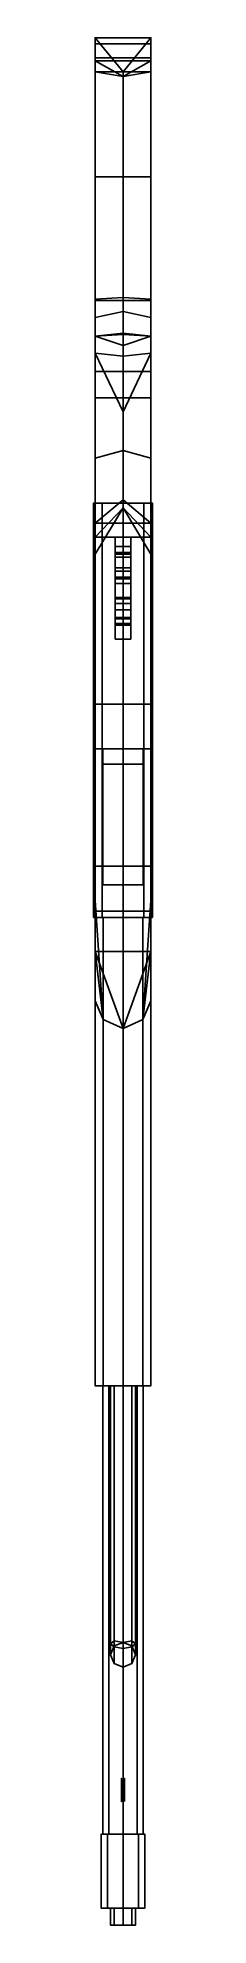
# Model space of a CAD drawing. Extents: x -0.02 to 0.02, y -1.28 to -0.06.
import ezdxf

# ---------------------------------------------------------------- set-up
doc = ezdxf.new("R2010")
doc.units = 0
doc.layers.get('0').update_dxf_attribs({"linetype": 'CONTINUOUS'})

msp = doc.modelspace()

# ---------------------------------------------------------------- linework, layer by layer
for points in [[(-0.018, -0.067, 0.159), (-0.018, -0.063, 0.188), (0.018, -0.063, 0.188), (0.018, -0.067, 0.159)], [(-0.018, -0.076, 0.105), (-0.018, -0.085, 0.183), (-0.018, -0.063, 0.188), (-0.018, -0.067, 0.159)], [(-0.018, -0.063, 0.188), (0, -0.085, 0.19), (0, -0.085, 0.19), (0.018, -0.063, 0.188)], [(-0.018, -0.085, 0.183), (0, -0.085, 0.19), (0, -0.085, 0.19), (-0.018, -0.063, 0.188)], [(0.018, -0.067, 0.159), (0.018, -0.076, 0.105), (-0.018, -0.076, 0.105), (-0.018, -0.067, 0.159)], [(0, -0.085, 0.19), (0.018, -0.085, 0.183), (0.018, -0.085, 0.183), (0.018, -0.063, 0.188)], [(0.018, -0.063, 0.188), (0.018, -0.085, 0.183), (0.018, -0.076, 0.105), (0.018, -0.067, 0.159)], [(0.018, -0.076, 0.105), (0.018, -0.078, 0.07), (-0.018, -0.078, 0.07), (-0.018, -0.076, 0.105)], [(-0.018, -0.078, 0.07), (-0.018, -0.085, 0.073), (-0.018, -0.085, 0.183), (-0.018, -0.076, 0.105)], [(0.018, -0.078, 0.07), (0, -0.088, 0.069), (0, -0.088, 0.069), (-0.018, -0.078, 0.07)], [(0, -0.088, 0.069), (-0.018, -0.085, 0.073), (-0.018, -0.085, 0.073), (-0.018, -0.078, 0.07)], [(-0.018, -0.085, 0.073), (-0.018, -0.232, 0.134), (-0.018, -0.153, 0.188), (-0.018, -0.085, 0.183)], [(-0.018, -0.085, 0.183), (-0.018, -0.153, 0.188), (0, -0.153, 0.195), (0, -0.085, 0.19)], [(0, -0.088, 0.069), (0, -0.231, 0.126), (-0.018, -0.232, 0.134), (-0.018, -0.085, 0.073)], [(0.018, -0.085, 0.073), (0, -0.088, 0.069), (0, -0.088, 0.069), (0.018, -0.078, 0.07)], [(0, -0.085, 0.19), (0, -0.153, 0.195), (0.018, -0.153, 0.188), (0.018, -0.085, 0.183)], [(0.018, -0.085, 0.073), (0.018, -0.232, 0.134), (0, -0.231, 0.126), (0, -0.088, 0.069)], [(0.018, -0.085, 0.183), (0.018, -0.085, 0.073), (0.018, -0.078, 0.07), (0.018, -0.076, 0.105)], [(0.018, -0.153, 0.188), (0.018, -0.232, 0.134), (0.018, -0.085, 0.073), (0.018, -0.085, 0.183)], [(-0.018, -0.232, 0.134), (-0.018, -0.244, 0.134), (-0.018, -0.233, 0.192), (-0.018, -0.153, 0.188)], [(-0.018, -0.153, 0.188), (-0.018, -0.233, 0.192), (0, -0.233, 0.2), (0, -0.153, 0.195)], [(0, -0.153, 0.195), (0, -0.233, 0.2), (0.018, -0.233, 0.192), (0.018, -0.153, 0.188)], [(0.018, -0.233, 0.192), (0.018, -0.244, 0.134), (0.018, -0.232, 0.134), (0.018, -0.153, 0.188)], [(0, -0.231, 0.126), (0, -0.24, 0.126), (-0.018, -0.244, 0.134), (-0.018, -0.232, 0.134)], [(0.018, -0.232, 0.134), (0.018, -0.244, 0.134), (0, -0.24, 0.126), (0, -0.231, 0.126)], [(-0.018, -0.244, 0.134), (-0.018, -0.256, 0.122), (-0.018, -0.256, 0.192), (-0.018, -0.233, 0.192)], [(-0.018, -0.233, 0.192), (-0.018, -0.256, 0.192), (0, -0.254, 0.2), (0, -0.233, 0.2)], [(0, -0.24, 0.126), (0, -0.255, 0.115), (-0.018, -0.256, 0.122), (-0.018, -0.244, 0.134)], [(0, -0.233, 0.2), (0, -0.254, 0.2), (0.018, -0.256, 0.192), (0.018, -0.233, 0.192)], [(0.018, -0.244, 0.134), (0.018, -0.256, 0.122), (0, -0.255, 0.115), (0, -0.24, 0.126)], [(0.018, -0.256, 0.192), (0.018, -0.256, 0.122), (0.018, -0.244, 0.134), (0.018, -0.233, 0.192)], [(-0.018, -0.256, 0.192), (-0.018, -0.256, 0.192), (0, -0.262, 0.196), (0, -0.254, 0.2)], [(0, -0.255, 0.115), (0, -0.269, 0.115), (-0.018, -0.267, 0.122), (-0.018, -0.256, 0.122)], [(-0.018, -0.256, 0.122), (-0.018, -0.267, 0.122), (-0.018, -0.279, 0.176), (-0.018, -0.256, 0.192)], [(-0.018, -0.256, 0.192), (-0.018, -0.279, 0.176), (0, -0.279, 0.182), (0, -0.262, 0.196)], [(0, -0.262, 0.196), (0, -0.262, 0.196), (0.018, -0.256, 0.192), (0, -0.254, 0.2)], [(0.018, -0.256, 0.122), (0.018, -0.267, 0.122), (0, -0.269, 0.115), (0, -0.255, 0.115)], [(0, -0.262, 0.196), (0, -0.279, 0.182), (0.018, -0.279, 0.176), (0.018, -0.256, 0.192)], [(0.018, -0.279, 0.176), (0.018, -0.267, 0.122), (0.018, -0.256, 0.122), (0.018, -0.256, 0.192)], [(-0.018, -0.267, 0.122), (-0.018, -0.335, 0.155), (-0.018, -0.296, 0.176), (-0.018, -0.279, 0.176)], [(0, -0.269, 0.115), (0, -0.269, 0.115), (0, -0.305, 0.137), (-0.018, -0.267, 0.122)], [(0, -0.33, 0.146), (-0.018, -0.335, 0.155), (-0.018, -0.267, 0.122), (0, -0.305, 0.137)], [(0.018, -0.267, 0.122), (0.018, -0.267, 0.122), (0, -0.305, 0.137), (0, -0.269, 0.115)], [(0.018, -0.335, 0.155), (0, -0.33, 0.146), (0, -0.305, 0.137), (0.018, -0.267, 0.122)], [(0.018, -0.296, 0.176), (0.018, -0.335, 0.155), (0.018, -0.267, 0.122), (0.018, -0.279, 0.176)], [(-0.018, -0.279, 0.176), (-0.018, -0.296, 0.176), (0, -0.296, 0.182), (0, -0.279, 0.182)], [(0, -0.279, 0.182), (0, -0.296, 0.182), (0.018, -0.296, 0.176), (0.018, -0.279, 0.176)], [(-0.018, -0.335, 0.155), (-0.018, -0.397, 0.168), (-0.018, -0.377, 0.2), (-0.018, -0.296, 0.176)], [(-0.018, -0.296, 0.176), (-0.018, -0.377, 0.2), (0, -0.362, 0.2), (0, -0.296, 0.182)], [(0, -0.296, 0.182), (0, -0.362, 0.2), (0.018, -0.377, 0.2), (0.018, -0.296, 0.176)], [(0.018, -0.377, 0.2), (0.018, -0.397, 0.168), (0.018, -0.335, 0.155), (0.018, -0.296, 0.176)], [(0, -0.367, 0.157), (-0.018, -0.397, 0.168), (-0.018, -0.335, 0.155), (0, -0.33, 0.146)], [(0.018, -0.397, 0.168), (0, -0.367, 0.157), (0, -0.33, 0.146), (0.018, -0.335, 0.155)], [(-0.0134, -0.364, 0.2254), (-0.019, -0.364, 0.212), (-0.019, -0.632, 0.212), (-0.0134, -0.632, 0.2254)], [(-0.019, -0.364, 0.212), (-0.0134, -0.364, 0.1986), (-0.0134, -0.632, 0.1986), (-0.019, -0.632, 0.212)], [(0.0134, -0.364, 0.1986), (-0.019, -0.364, 0.212), (-0.0134, -0.364, 0.2254), (0.019, -0.364, 0.212)], [(0, -0.364, 0.193), (-0.0134, -0.364, 0.1986), (-0.019, -0.364, 0.212), (0.0134, -0.364, 0.1986)], [(0, -0.362, 0.2), (-0.018, -0.377, 0.2), (0.018, -0.377, 0.2), (0, -0.362, 0.2)], [(0, -0.364, 0.231), (-0.0134, -0.364, 0.2254), (-0.0134, -0.632, 0.2254), (0, -0.632, 0.231)], [(-0.0134, -0.364, 0.1986), (0, -0.364, 0.193), (0, -0.632, 0.193), (-0.0134, -0.632, 0.1986)], [(0.019, -0.364, 0.212), (-0.0134, -0.364, 0.2254), (0, -0.364, 0.231), (0.0134, -0.364, 0.2254)], [(0.0134, -0.364, 0.2254), (0, -0.364, 0.231), (0, -0.632, 0.231), (0.0134, -0.632, 0.2254)], [(0, -0.364, 0.193), (0.0134, -0.364, 0.1986), (0.0134, -0.632, 0.1986), (0, -0.632, 0.193)], [(0.019, -0.364, 0.212), (0.0134, -0.364, 0.2254), (0.0134, -0.632, 0.2254), (0.019, -0.632, 0.212)], [(0.0134, -0.364, 0.1986), (0.019, -0.364, 0.212), (0.019, -0.632, 0.212), (0.0134, -0.632, 0.1986)], [(0, -0.367, 0.157), (-0.018, -0.386, 0.159), (-0.018, -0.397, 0.168), (0, -0.367, 0.157)], [(0, -0.367, 0.157), (0.018, -0.386, 0.159), (-0.018, -0.386, 0.159), (0, -0.367, 0.157)], [(-0.018, -0.397, 0.168), (-0.018, -0.621, 0.168), (-0.018, -0.628, 0.2), (-0.018, -0.377, 0.2)], [(-0.018, -0.377, 0.2), (-0.018, -0.628, 0.2), (0.018, -0.628, 0.2), (0.018, -0.377, 0.2)], [(0.018, -0.397, 0.168), (0.018, -0.386, 0.159), (0, -0.367, 0.157)], [(0.018, -0.628, 0.2), (0.018, -0.621, 0.168), (0.018, -0.397, 0.168), (0.018, -0.377, 0.2)], [(-0.018, -0.386, 0.159), (-0.018, -0.494, 0.159), (-0.018, -0.494, 0.168), (-0.018, -0.397, 0.168)], [(0.018, -0.386, 0.159), (0.018, -0.494, 0.159), (-0.018, -0.494, 0.159), (-0.018, -0.386, 0.159)], [(-0.005, -0.392, 0.144), (-0.005, -0.397, 0.144), (-0.005, -0.408, 0.159), (-0.005, -0.386, 0.159)], [(0.005, -0.386, 0.159), (0.005, -0.392, 0.144), (-0.005, -0.392, 0.144), (-0.005, -0.386, 0.159)], [(0.005, -0.408, 0.159), (0.005, -0.397, 0.144), (0.005, -0.392, 0.144), (0.005, -0.386, 0.159)], [(0.018, -0.494, 0.168), (0.018, -0.494, 0.159), (0.018, -0.386, 0.159), (0.018, -0.397, 0.168)], [(-0.005, -0.397, 0.144), (-0.005, -0.392, 0.144), (-0.005, -0.396, 0.129), (-0.005, -0.399, 0.132)], [(-0.005, -0.396, 0.129), (-0.005, -0.392, 0.144), (0.005, -0.392, 0.144), (0.005, -0.396, 0.129)], [(-0.005, -0.399, 0.132), (-0.005, -0.396, 0.129), (-0.005, -0.406, 0.125), (-0.005, -0.406, 0.128)], [(-0.005, -0.406, 0.125), (-0.005, -0.396, 0.129), (0.005, -0.396, 0.129), (0.005, -0.406, 0.125)], [(-0.005, -0.408, 0.159), (-0.005, -0.397, 0.144), (0.005, -0.397, 0.144), (0.005, -0.408, 0.159)], [(0.005, -0.399, 0.132), (0.005, -0.397, 0.144), (-0.005, -0.397, 0.144), (-0.005, -0.399, 0.132)], [(0.005, -0.406, 0.128), (0.005, -0.399, 0.132), (-0.005, -0.399, 0.132), (-0.005, -0.406, 0.128)], [(0.005, -0.396, 0.129), (0.005, -0.392, 0.144), (0.005, -0.397, 0.144), (0.005, -0.399, 0.132)], [(0.005, -0.406, 0.125), (0.005, -0.396, 0.129), (0.005, -0.399, 0.132), (0.005, -0.406, 0.128)], [(0.005, -0.426, 0.128), (0.005, -0.406, 0.128), (-0.005, -0.406, 0.128), (-0.005, -0.426, 0.128)], [(-0.005, -0.406, 0.128), (-0.005, -0.406, 0.125), (-0.005, -0.429, 0.125), (-0.005, -0.426, 0.128)], [(-0.005, -0.429, 0.125), (-0.005, -0.406, 0.125), (0.005, -0.406, 0.125), (0.005, -0.429, 0.125)], [(0.005, -0.412, 0.159), (0.005, -0.413, 0.151), (-0.005, -0.413, 0.151), (-0.005, -0.412, 0.159)], [(-0.005, -0.413, 0.151), (-0.005, -0.416, 0.146), (-0.005, -0.425, 0.159), (-0.005, -0.412, 0.159)], [(-0.005, -0.413, 0.135), (-0.005, -0.416, 0.134), (-0.005, -0.416, 0.146), (-0.005, -0.413, 0.151)], [(0.005, -0.413, 0.151), (0.005, -0.413, 0.135), (-0.005, -0.413, 0.135), (-0.005, -0.413, 0.151)], [(0.005, -0.413, 0.135), (0.005, -0.416, 0.134), (-0.005, -0.416, 0.134), (-0.005, -0.413, 0.135)], [(0.005, -0.429, 0.125), (0.005, -0.406, 0.125), (0.005, -0.406, 0.128), (0.005, -0.426, 0.128)], [(0.005, -0.425, 0.159), (0.005, -0.416, 0.146), (0.005, -0.413, 0.151), (0.005, -0.412, 0.159)], [(0.005, -0.416, 0.146), (0.005, -0.416, 0.134), (0.005, -0.413, 0.135), (0.005, -0.413, 0.151)], [(-0.005, -0.425, 0.159), (-0.005, -0.416, 0.146), (0.005, -0.416, 0.146), (0.005, -0.425, 0.159)], [(-0.005, -0.416, 0.146), (-0.005, -0.416, 0.134), (0.005, -0.416, 0.134), (0.005, -0.416, 0.146)], [(-0.005, -0.426, 0.128), (-0.005, -0.429, 0.125), (-0.005, -0.442, 0.134), (-0.005, -0.438, 0.137)], [(0.005, -0.438, 0.137), (0.005, -0.426, 0.128), (-0.005, -0.426, 0.128), (-0.005, -0.438, 0.137)], [(0.005, -0.442, 0.134), (0.005, -0.429, 0.125), (0.005, -0.426, 0.128), (0.005, -0.438, 0.137)], [(-0.005, -0.442, 0.134), (-0.005, -0.429, 0.125), (0.005, -0.429, 0.125), (0.005, -0.442, 0.134)], [(-0.005, -0.439, 0.148), (-0.005, -0.443, 0.148), (-0.005, -0.452, 0.159), (-0.005, -0.433, 0.159)], [(0.005, -0.433, 0.159), (0.005, -0.439, 0.148), (-0.005, -0.439, 0.148), (-0.005, -0.433, 0.159)], [(0.005, -0.439, 0.148), (0.005, -0.438, 0.137), (-0.005, -0.438, 0.137), (-0.005, -0.439, 0.148)], [(-0.005, -0.438, 0.137), (-0.005, -0.442, 0.134), (-0.005, -0.443, 0.148), (-0.005, -0.439, 0.148)], [(0.005, -0.452, 0.159), (0.005, -0.443, 0.148), (0.005, -0.439, 0.148), (0.005, -0.433, 0.159)], [(0.005, -0.443, 0.148), (0.005, -0.442, 0.134), (0.005, -0.438, 0.137), (0.005, -0.439, 0.148)], [(-0.005, -0.443, 0.148), (-0.005, -0.442, 0.134), (0.005, -0.442, 0.134), (0.005, -0.443, 0.148)], [(-0.005, -0.452, 0.159), (-0.005, -0.443, 0.148), (0.005, -0.443, 0.148), (0.005, -0.452, 0.159)], [(-0.018, -0.494, 0.149), (-0.018, -0.523, 0.15), (-0.018, -0.523, 0.168), (-0.018, -0.494, 0.168)], [(0.018, -0.494, 0.149), (0.018, -0.523, 0.15), (-0.018, -0.523, 0.15), (-0.018, -0.494, 0.149)], [(0.018, -0.523, 0.168), (0.018, -0.523, 0.15), (0.018, -0.494, 0.149), (0.018, -0.494, 0.168)], [(-0.018, -0.523, 0.15), (-0.018, -0.599, 0.161), (-0.018, -0.599, 0.168), (-0.018, -0.523, 0.168)], [(-0.013, -0.523, 0.132), (-0.013, -0.599, 0.143), (-0.013, -0.599, 0.161), (-0.013, -0.523, 0.15)], [(0.013, -0.523, 0.15), (0.013, -0.523, 0.132), (-0.013, -0.523, 0.132), (-0.013, -0.523, 0.15)], [(-0.013, -0.533, 0.081), (-0.013, -0.611, 0.098), (-0.013, -0.599, 0.143), (-0.013, -0.523, 0.132)], [(0.013, -0.523, 0.132), (0.013, -0.533, 0.081), (-0.013, -0.533, 0.081), (-0.013, -0.523, 0.132)], [(0.013, -0.599, 0.161), (0.013, -0.599, 0.143), (0.013, -0.523, 0.132), (0.013, -0.523, 0.15)], [(0.013, -0.599, 0.143), (0.013, -0.611, 0.098), (0.013, -0.533, 0.081), (0.013, -0.523, 0.132)], [(0.018, -0.599, 0.168), (0.018, -0.599, 0.161), (0.018, -0.523, 0.15), (0.018, -0.523, 0.168)], [(0.013, -0.533, 0.081), (0.013, -0.611, 0.098), (-0.013, -0.611, 0.098), (-0.013, -0.533, 0.081)], [(-0.018, -0.599, 0.161), (-0.018, -0.654, 0.162), (-0.018, -0.621, 0.168), (-0.018, -0.599, 0.168)], [(0.018, -0.599, 0.161), (0.018, -0.654, 0.162), (-0.018, -0.654, 0.162), (-0.018, -0.599, 0.161)], [(-0.013, -0.599, 0.161), (-0.013, -0.599, 0.143), (0.013, -0.599, 0.143), (0.013, -0.599, 0.161)], [(-0.013, -0.599, 0.143), (-0.013, -0.611, 0.098), (0.013, -0.611, 0.098), (0.013, -0.599, 0.143)], [(0.018, -0.621, 0.168), (0.018, -0.654, 0.162), (0.018, -0.599, 0.161), (0.018, -0.599, 0.168)], [(-0.018, -0.654, 0.162), (-0.0127, -0.698, 0.1763), (-0.0127, -0.698, 0.1763), (-0.018, -0.621, 0.168)], [(-0.0127, -0.698, 0.1763), (-0.018, -0.686, 0.189), (-0.018, -0.686, 0.189), (-0.018, -0.621, 0.168)], [(-0.018, -0.686, 0.189), (-0.018, -0.632, 0.203), (-0.018, -0.632, 0.203), (-0.018, -0.621, 0.168)], [(-0.018, -0.632, 0.203), (-0.018, -0.628, 0.2), (-0.018, -0.628, 0.2), (-0.018, -0.621, 0.168)], [(0.018, -0.621, 0.168), (0.0127, -0.698, 0.1763), (0.0127, -0.698, 0.1763), (0.018, -0.654, 0.162)], [(0.018, -0.621, 0.168), (0.018, -0.686, 0.189), (0.018, -0.686, 0.189), (0.0127, -0.698, 0.1763)], [(0.018, -0.621, 0.168), (0.018, -0.632, 0.203), (0.018, -0.632, 0.203), (0.018, -0.686, 0.189)], [(0.018, -0.621, 0.168), (0.018, -0.628, 0.2), (0.018, -0.628, 0.2), (0.018, -0.632, 0.203)], [(0.0134, -0.632, 0.2254), (-0.019, -0.632, 0.212), (-0.0134, -0.632, 0.1986), (0.019, -0.632, 0.212)], [(0, -0.632, 0.231), (-0.0134, -0.632, 0.2254), (-0.019, -0.632, 0.212), (0.0134, -0.632, 0.2254)], [(-0.018, -0.628, 0.2), (-0.018, -0.632, 0.203), (0.018, -0.632, 0.203), (0.018, -0.628, 0.2)], [(-0.0127, -0.632, 0.223), (-0.018, -0.632, 0.203), (-0.018, -0.935, 0.203), (-0.0127, -0.935, 0.2157)], [(-0.018, -0.632, 0.203), (-0.018, -0.686, 0.189), (-0.018, -0.935, 0.189), (-0.018, -0.935, 0.203)], [(-0.018, -0.632, 0.203), (-0.0169, -0.632, 0.207), (0.0169, -0.632, 0.207), (0.018, -0.632, 0.203)], [(0.019, -0.632, 0.212), (-0.0134, -0.632, 0.1986), (0, -0.632, 0.193), (0.0134, -0.632, 0.1986)], [(0, -0.632, 0.228), (-0.0127, -0.632, 0.223), (-0.0127, -0.935, 0.2157), (0, -0.935, 0.221)], [(0.0127, -0.632, 0.223), (0, -0.632, 0.228), (0, -0.935, 0.221), (0.0127, -0.935, 0.2157)], [(0.018, -0.632, 0.203), (0.0127, -0.632, 0.223), (0.0127, -0.935, 0.2157), (0.018, -0.935, 0.203)], [(0.018, -0.686, 0.189), (0.018, -0.632, 0.203), (0.018, -0.935, 0.203), (0.018, -0.935, 0.189)], [(0.018, -0.654, 0.162), (0, -0.704, 0.171), (0, -0.704, 0.171), (-0.018, -0.654, 0.162)], [(0, -0.704, 0.171), (-0.0127, -0.698, 0.1763), (-0.0127, -0.698, 0.1763), (-0.018, -0.654, 0.162)], [(0.018, -0.654, 0.162), (0.0127, -0.698, 0.1763), (0.0127, -0.698, 0.1763), (0, -0.704, 0.171)], [(-0.018, -0.686, 0.189), (-0.0127, -0.698, 0.1763), (-0.0127, -0.935, 0.181), (-0.018, -0.935, 0.189)], [(0.0127, -0.698, 0.1763), (0.018, -0.686, 0.189), (0.018, -0.935, 0.189), (0.0127, -0.935, 0.181)], [(-0.0127, -0.698, 0.1763), (0, -0.704, 0.171), (0, -0.935, 0.175), (-0.0127, -0.935, 0.181)], [(0, -0.704, 0.171), (0.0127, -0.698, 0.1763), (0.0127, -0.935, 0.181), (0, -0.935, 0.175)], [(0.018, -0.935, 0.203), (-0.0127, -0.935, 0.2157), (-0.018, -0.935, 0.203), (0.018, -0.935, 0.189)], [(0.018, -0.935, 0.189), (-0.018, -0.935, 0.203), (-0.018, -0.935, 0.189), (0.0127, -0.935, 0.181)], [(0.0127, -0.935, 0.181), (-0.018, -0.935, 0.189), (-0.0127, -0.935, 0.181), (0, -0.935, 0.175)], [(-0.0092, -0.935, 0.1982), (-0.013, -0.935, 0.189), (-0.013, -1.225, 0.189), (-0.0092, -1.225, 0.1982)], [(-0.013, -0.935, 0.189), (-0.0092, -0.935, 0.1798), (-0.0092, -1.225, 0.1798), (-0.013, -1.225, 0.189)], [(0.0127, -0.935, 0.2157), (0, -0.935, 0.221), (-0.0127, -0.935, 0.2157), (0.018, -0.935, 0.203)], [(0, -0.935, 0.202), (-0.0092, -0.935, 0.1982), (-0.0092, -1.225, 0.1982), (0, -1.225, 0.202)], [(-0.0092, -0.935, 0.1798), (0, -0.935, 0.176), (0, -1.225, 0.176), (-0.0092, -1.225, 0.1798)], [(-0.0057, -0.935, 0.2157), (-0.008, -0.935, 0.21), (-0.008, -1.102, 0.21), (-0.0057, -1.104, 0.2157)], [(-0.008, -0.935, 0.21), (-0.0057, -0.935, 0.2043), (-0.0057, -1.1, 0.2043), (-0.008, -1.102, 0.21)], [(0, -0.935, 0.218), (-0.0057, -0.935, 0.2157), (-0.0057, -1.104, 0.2157), (0, -1.105, 0.218)], [(-0.0057, -0.935, 0.2043), (0, -0.935, 0.202), (0, -1.101, 0.202), (-0.0057, -1.1, 0.2043)], [(0.0092, -0.935, 0.1982), (0, -0.935, 0.202), (0, -1.225, 0.202), (0.0092, -1.225, 0.1982)], [(0, -0.935, 0.176), (0.0092, -0.935, 0.1798), (0.0092, -1.225, 0.1798), (0, -1.225, 0.176)], [(0.0057, -0.935, 0.2157), (0, -0.935, 0.218), (0, -1.105, 0.218), (0.0057, -1.104, 0.2157)], [(0, -0.935, 0.202), (0.0057, -0.935, 0.2043), (0.0057, -1.1, 0.2043), (0, -1.101, 0.202)], [(0.008, -0.935, 0.21), (0.0057, -0.935, 0.2157), (0.0057, -1.104, 0.2157), (0.008, -1.102, 0.21)], [(0.0057, -0.935, 0.2043), (0.008, -0.935, 0.21), (0.008, -1.102, 0.21), (0.0057, -1.1, 0.2043)], [(0.013, -0.935, 0.189), (0.0092, -0.935, 0.1982), (0.0092, -1.225, 0.1982), (0.013, -1.225, 0.189)], [(0.0092, -0.935, 0.1798), (0.013, -0.935, 0.189), (0.013, -1.225, 0.189), (0.0092, -1.225, 0.1798)], [(-0.0057, -1.1033, 0.203), (-0.008, -1.109, 0.205), (-0.008, -1.102, 0.21), (-0.0057, -1.1, 0.2043)], [(-0.008, -1.109, 0.205), (-0.0057, -1.1147, 0.207), (-0.0057, -1.104, 0.2157), (-0.008, -1.102, 0.21)], [(-0.0057, -1.1033, 0.198), (-0.008, -1.109, 0.198), (-0.008, -1.109, 0.205), (-0.0057, -1.1033, 0.203)], [(-0.008, -1.109, 0.198), (-0.0057, -1.1147, 0.198), (-0.0057, -1.1147, 0.207), (-0.008, -1.109, 0.205)], [(0, -1.101, 0.202), (-0.0057, -1.1033, 0.203), (-0.0057, -1.1, 0.2043), (0, -1.101, 0.202)], [(0, -1.101, 0.202), (-0.0057, -1.1033, 0.198), (-0.0057, -1.1033, 0.203), (0, -1.101, 0.202)], [(-0.0057, -1.1147, 0.207), (0, -1.117, 0.209), (0, -1.105, 0.218), (-0.0057, -1.104, 0.2157)], [(0.0057, -1.1033, 0.203), (0, -1.101, 0.202), (0, -1.101, 0.202), (0.0057, -1.1, 0.2043)], [(0.0057, -1.1033, 0.198), (0, -1.101, 0.202), (0, -1.101, 0.202), (0.0057, -1.1033, 0.203)], [(0, -1.117, 0.209), (0.0057, -1.1147, 0.207), (0.0057, -1.104, 0.2157), (0, -1.105, 0.218)], [(0.008, -1.109, 0.205), (0.0057, -1.1033, 0.203), (0.0057, -1.1, 0.2043), (0.008, -1.102, 0.21)], [(0.0057, -1.1147, 0.207), (0.008, -1.109, 0.205), (0.008, -1.102, 0.21), (0.0057, -1.104, 0.2157)], [(0.008, -1.109, 0.198), (0.0057, -1.1033, 0.198), (0.0057, -1.1033, 0.203), (0.008, -1.109, 0.205)], [(0.0057, -1.1147, 0.198), (0.008, -1.109, 0.198), (0.008, -1.109, 0.205), (0.0057, -1.1147, 0.207)], [(-0.0057, -1.1147, 0.198), (0, -1.117, 0.202), (0, -1.117, 0.209), (-0.0057, -1.1147, 0.207)], [(0, -1.117, 0.202), (0.0057, -1.1147, 0.198), (0.0057, -1.1147, 0.207), (0, -1.117, 0.209)], [(-0.001, -1.189, 0.228), (-0.001, -1.189, 0.201), (-0.001, -1.204, 0.201), (-0.001, -1.204, 0.228)], [(0.001, -1.204, 0.228), (0.001, -1.204, 0.201), (0.001, -1.189, 0.201), (0.001, -1.189, 0.228)], [(-0.0099, -1.225, 0.1989), (-0.014, -1.225, 0.189), (-0.014, -1.273, 0.189), (-0.0099, -1.273, 0.1989)], [(-0.014, -1.225, 0.189), (-0.0099, -1.225, 0.1791), (-0.0099, -1.273, 0.1791), (-0.014, -1.273, 0.189)], [(0, -1.225, 0.203), (-0.0099, -1.225, 0.1989), (-0.0099, -1.273, 0.1989), (0, -1.273, 0.203)], [(-0.0099, -1.225, 0.1791), (0, -1.225, 0.175), (0, -1.273, 0.175), (-0.0099, -1.273, 0.1791)], [(0.0099, -1.225, 0.1989), (0, -1.225, 0.203), (0, -1.273, 0.203), (0.0099, -1.273, 0.1989)], [(0, -1.225, 0.175), (0.0099, -1.225, 0.1791), (0.0099, -1.273, 0.1791), (0, -1.273, 0.175)], [(0.014, -1.225, 0.189), (0.0099, -1.225, 0.1989), (0.0099, -1.273, 0.1989), (0.014, -1.273, 0.189)], [(0.0099, -1.225, 0.1791), (0.014, -1.225, 0.189), (0.014, -1.273, 0.189), (0.0099, -1.273, 0.1791)], [(-0.0057, -1.273, 0.1947), (-0.008, -1.273, 0.189), (-0.008, -1.284, 0.189), (-0.0057, -1.284, 0.1947)], [(-0.008, -1.273, 0.189), (-0.0057, -1.273, 0.1833), (-0.0057, -1.284, 0.1833), (-0.008, -1.284, 0.189)], [(0, -1.273, 0.197), (-0.0057, -1.273, 0.1947), (-0.0057, -1.284, 0.1947), (0, -1.284, 0.197)], [(-0.0057, -1.273, 0.1833), (0, -1.273, 0.181), (0, -1.284, 0.181), (-0.0057, -1.284, 0.1833)], [(0.0057, -1.273, 0.1947), (0, -1.273, 0.197), (0, -1.284, 0.197), (0.0057, -1.284, 0.1947)], [(0, -1.273, 0.181), (0.0057, -1.273, 0.1833), (0.0057, -1.284, 0.1833), (0, -1.284, 0.181)], [(0.008, -1.273, 0.189), (0.0057, -1.273, 0.1947), (0.0057, -1.284, 0.1947), (0.008, -1.284, 0.189)], [(0.0057, -1.273, 0.1833), (0.008, -1.273, 0.189), (0.008, -1.284, 0.189), (0.0057, -1.284, 0.1833)]]:
    msp.add_3dface(points)

doc.saveas('drawing.dxf')
